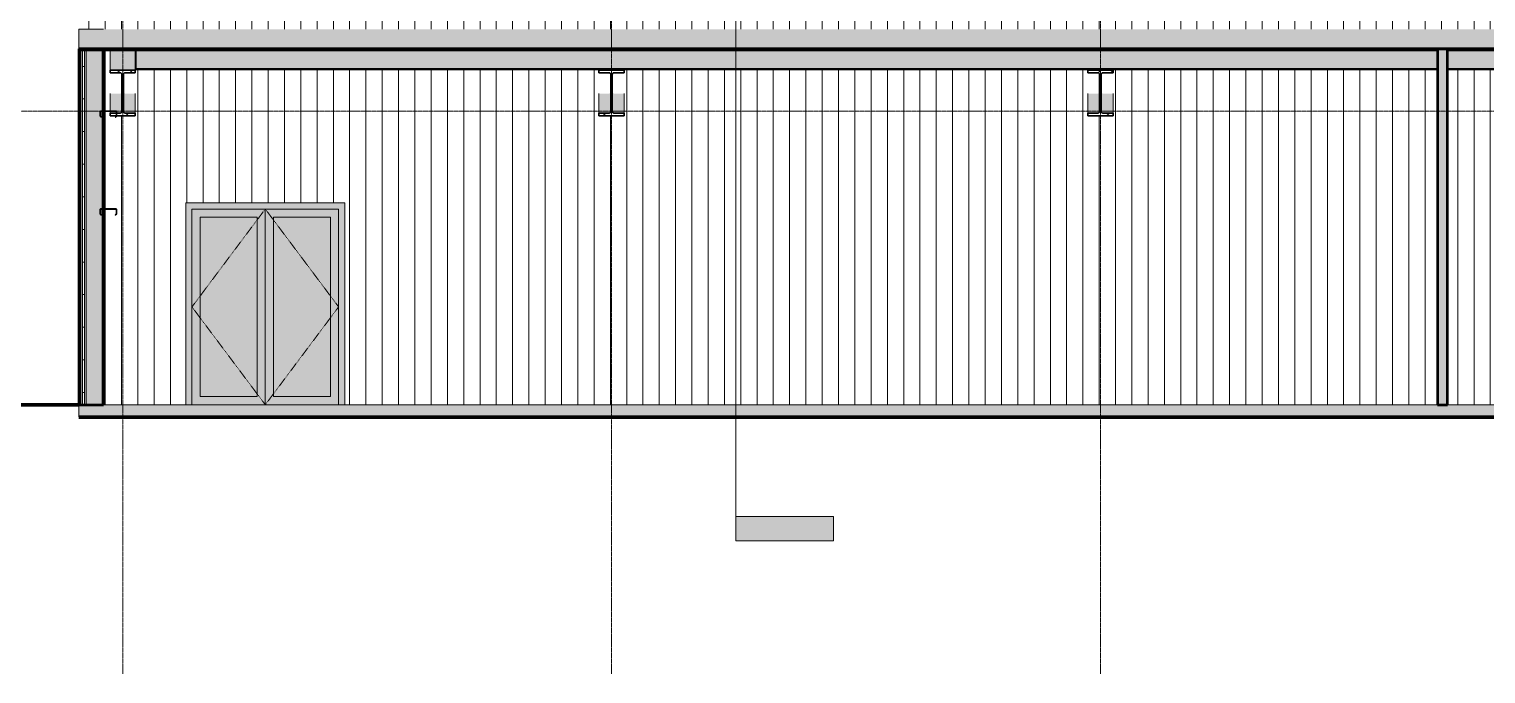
# Model space of a CAD drawing. Header units: inches. Extents: x -26493 to -10162, y -132 to 713.
# Drawn here: x -20660 to -19945, y -132 to 184 of the extents above; entities that cross this region are included whole.
import ezdxf

# ---------------------------------------------------------------- set-up
doc = ezdxf.new("R2010")
doc.units = ezdxf.units.IN
doc.header["$MEASUREMENT"] = 0
doc.linetypes.add('Dash 1_16_', pattern=[0.125, 0.0625, -0.0625])
doc.linetypes.add('Grid Line 1_2_', pattern=[0.875, 0.5, -0.125, 0.125, -0.125])
for name, color, linetype, lineweight in [('A-DOOR', 31, 'Continuous', 13), ('A-DOOR-FRAM', 31, 'Continuous', 9), ('A-DOOR-GLAZ', 31, 'Continuous', 9), ('A-FLOR-LEVL', 51, 'Continuous', 9), ('A-ROOF', 132, 'Continuous', 13), ('A-WALL', 113, 'Continuous', 13), ('A-WALL-PATT', 111, 'Continuous', 13), ('C-BLDG-PADS', 91, 'Continuous', 9), ('C-TOPO', 7, 'Continuous', 9), ('G-ANNO-SYMB', 111, 'Continuous', 9), ('I-WALL', 2, 'Continuous', 13), ('L-SITE-WALL', 31, 'Continuous', 13), ('S-BEAM', 12, 'Continuous', 9), ('S-GRID', 1, 'Continuous', 9)]:
    doc.layers.add(name, color=color, linetype=linetype, lineweight=lineweight)
pattern_1 = [(45, (22024.778, 102), (-12.67135, 12.67135), []), (45, (22024.778, 121.2), (-12.67135, 12.67135), [])]

# ---------------------------------------------------------------- blocks, each defined once
blk = doc.blocks.new('W-Wide Flange - W21X166-V91-Section 7')
at = {"layer": 'S-BEAM'}
h = blk.add_hatch(dxfattribs=at)
h.set_pattern_fill('FP_12', color=256, style=0, pattern_type=2)
h.set_pattern_definition(pattern_1)
h.paths.add_polyline_path([(21623.85, 141.68), (21636.25, 141.68), (21636.25, 143.04), (21631.12, 143.06), (21630.76, 143.24), (21630.52, 143.55), (21630.43, 143.93), (21630.45, 162.15), (21630.62, 162.5), (21630.93, 162.75), (21631.32, 162.84), (21636.25, 162.84), (21636.25, 164.2), (21623.85, 164.2), (21623.85, 162.84), (21628.99, 162.82), (21629.34, 162.65), (21629.59, 162.34), (21629.68, 161.95), (21629.66, 143.74), (21629.48, 143.38), (21629.17, 143.13), (21628.79, 143.04), (21623.85, 143.04)], flags=0)
for points in [[(21628.79, 143.04), (21628.79, 152.66), (21623.85, 152.66), (21623.85, 143.04)], [(21628.79, 143.04), (21629.17, 143.13), (21629.48, 143.38), (21629.66, 143.74), (21629.68, 143.93), (21629.64, 153.31), (21629.48, 153.01), (21629.34, 152.86), (21629.02, 152.69), (21628.79, 152.66), (21628.79, 143.06)], [(21631.32, 143.04), (21631.31, 152.66), (21630.93, 152.75), (21630.76, 152.86), (21630.62, 153.01), (21630.46, 153.31), (21630.43, 153.55), (21630.46, 143.71), (21630.62, 143.38), (21630.93, 143.13), (21631.12, 143.06)], [(21636.25, 143.04), (21636.25, 152.66), (21631.32, 152.66), (21631.32, 143.04)]]:
    blk.add_hatch(color=256, dxfattribs=at).paths.add_polyline_path(points, flags=0)
at = {"layer": 'S-BEAM', "lineweight": 30}
for p, q in [((21636.25, 164.2), (21623.85, 164.2)), ((21623.85, 164.2), (21623.85, 162.84)), ((21623.85, 162.84), (21628.79, 162.84)), ((21629.68, 161.95), (21629.68, 143.93)), ((21630.43, 143.93), (21630.43, 161.95)), ((21631.32, 162.84), (21636.25, 162.84)), ((21636.25, 162.84), (21636.25, 164.2)), ((21628.79, 143.04), (21623.85, 143.04)), ((21623.85, 143.04), (21623.85, 141.68)), ((21636.25, 143.04), (21631.32, 143.04)), ((21636.25, 141.68), (21636.25, 143.04)), ((21623.85, 141.68), (21636.25, 141.68))]:
    blk.add_line(p, q, dxfattribs=at)
at = {"layer": 'S-BEAM'}
for p, q in [((21623.85, 152.66), (21623.85, 143.04)), ((21636.25, 143.04), (21636.25, 152.66))]:
    blk.add_line(p, q, dxfattribs=at)
at = {"layer": 'S-BEAM', "lineweight": 30, "flags": 128}
for points in [[(21628.79, 162.84), (21628.99, 162.82), (21629.17, 162.75), (21629.34, 162.65), (21629.48, 162.5), (21629.59, 162.34), (21629.66, 162.15), (21629.68, 161.95)], [(21630.43, 161.95), (21630.45, 162.15), (21630.52, 162.34), (21630.62, 162.5), (21630.76, 162.65), (21630.93, 162.75), (21631.12, 162.82), (21631.32, 162.84)], [(21629.68, 143.93), (21629.66, 143.74), (21629.59, 143.55), (21629.48, 143.38), (21629.34, 143.24), (21629.17, 143.13), (21628.99, 143.06), (21628.79, 143.04)], [(21631.32, 143.04), (21631.12, 143.06), (21630.93, 143.13), (21630.76, 143.24), (21630.62, 143.38), (21630.52, 143.55), (21630.45, 143.74), (21630.43, 143.93)]]:
    blk.add_lwpolyline(points, dxfattribs=at)
blk = doc.blocks.new('W-Wide Flange - W21X166-V92-Section 7')
at = {"layer": 'S-BEAM'}
h = blk.add_hatch(dxfattribs=at)
h.set_pattern_fill('FP_12', color=256, style=0, pattern_type=2)
h.set_pattern_definition(pattern_1)
h.paths.add_polyline_path([(21383.85, 141.68), (21396.25, 141.68), (21396.25, 143.04), (21391.12, 143.06), (21390.76, 143.24), (21390.52, 143.55), (21390.43, 143.93), (21390.45, 162.15), (21390.62, 162.5), (21390.93, 162.75), (21391.32, 162.84), (21396.25, 162.84), (21396.25, 164.2), (21383.85, 164.2), (21383.85, 162.84), (21388.99, 162.82), (21389.34, 162.65), (21389.59, 162.34), (21389.68, 161.95), (21389.66, 143.74), (21389.48, 143.38), (21389.17, 143.13), (21388.79, 143.04), (21383.85, 143.04)], flags=0)
for points in [[(21396.25, 164.2), (21396.25, 164.24), (21392.63, 164.2)], [(21388.79, 143.04), (21388.79, 152.66), (21383.85, 152.66), (21383.85, 143.04), (21387.79, 143.04)], [(21388.79, 143.04), (21389.17, 143.13), (21389.48, 143.38), (21389.66, 143.74), (21389.68, 143.93), (21389.64, 153.31), (21389.48, 153.01), (21389.34, 152.86), (21389.02, 152.69), (21388.79, 152.66), (21388.79, 143.06)], [(21391.32, 143.04), (21391.31, 152.66), (21390.93, 152.75), (21390.76, 152.86), (21390.62, 153.01), (21390.46, 153.31), (21390.43, 153.55), (21390.46, 143.71), (21390.62, 143.38), (21390.93, 143.13), (21391.12, 143.06)], [(21391.32, 143.04), (21396.25, 143.06), (21396.25, 152.66), (21391.32, 152.66), (21391.32, 143.06)]]:
    blk.add_hatch(color=256, dxfattribs=at).paths.add_polyline_path(points, flags=0)
at = {"layer": 'S-BEAM', "lineweight": 30}
for p, q in [((21396.25, 164.2), (21383.85, 164.2)), ((21383.85, 164.2), (21383.85, 162.84)), ((21383.85, 162.84), (21388.79, 162.84)), ((21389.68, 161.95), (21389.68, 143.93)), ((21390.43, 143.93), (21390.43, 161.95)), ((21391.32, 162.84), (21396.25, 162.84)), ((21396.25, 162.84), (21396.25, 164.2)), ((21388.79, 143.04), (21383.85, 143.04)), ((21383.85, 143.04), (21383.85, 141.68)), ((21396.25, 143.04), (21391.32, 143.04)), ((21396.25, 141.68), (21396.25, 143.04)), ((21383.85, 141.68), (21396.25, 141.68))]:
    blk.add_line(p, q, dxfattribs=at)
at = {"layer": 'S-BEAM'}
for p, q in [((21383.85, 152.66), (21383.85, 143.04)), ((21396.25, 143.04), (21396.25, 152.66))]:
    blk.add_line(p, q, dxfattribs=at)
at = {"layer": 'S-BEAM', "lineweight": 30, "flags": 128}
for points in [[(21388.79, 162.84), (21388.99, 162.82), (21389.17, 162.75), (21389.34, 162.65), (21389.48, 162.5), (21389.59, 162.34), (21389.66, 162.15), (21389.68, 161.95)], [(21390.43, 161.95), (21390.45, 162.15), (21390.52, 162.34), (21390.62, 162.5), (21390.76, 162.65), (21390.93, 162.75), (21391.12, 162.82), (21391.32, 162.84)], [(21389.68, 143.93), (21389.66, 143.74), (21389.59, 143.55), (21389.48, 143.38), (21389.34, 143.24), (21389.17, 143.13), (21388.99, 143.06), (21388.79, 143.04)], [(21391.32, 143.04), (21391.12, 143.06), (21390.93, 143.13), (21390.76, 143.24), (21390.62, 143.38), (21390.52, 143.55), (21390.45, 143.74), (21390.43, 143.93)]]:
    blk.add_lwpolyline(points, dxfattribs=at)
blk = doc.blocks.new('W-Wide Flange - W21X166-V93-Section 7')
at = {"layer": 'S-BEAM'}
for points in [[(21156.25, 164.2), (21156.25, 173.82), (21143.85, 173.82), (21143.85, 164.2), (21155.39, 164.2)], [(21148.79, 143.04), (21149.17, 143.13), (21149.48, 143.38), (21149.66, 143.74), (21149.68, 143.93), (21149.64, 153.31), (21149.48, 153.01), (21149.34, 152.86), (21149.02, 152.69), (21148.79, 152.66), (21148.79, 143.06)], [(21151.32, 143.04), (21151.31, 152.66), (21150.93, 152.75), (21150.76, 152.86), (21150.62, 153.01), (21150.46, 153.31), (21150.43, 153.55), (21150.46, 143.71), (21150.62, 143.38), (21150.93, 143.13), (21151.12, 143.06)], [(21156.25, 143.04), (21156.25, 152.66), (21151.32, 152.66), (21151.32, 143.04), (21155.39, 143.04)]]:
    blk.add_hatch(color=256, dxfattribs=at).paths.add_polyline_path(points, flags=0)
h = blk.add_hatch(dxfattribs=at)
h.set_pattern_fill('FP_12', color=256, style=0, pattern_type=2)
h.set_pattern_definition(pattern_1)
h.paths.add_polyline_path([(21143.85, 141.68), (21156.25, 141.68), (21156.25, 143.04), (21151.12, 143.06), (21150.76, 143.24), (21150.52, 143.55), (21150.43, 143.93), (21150.45, 162.15), (21150.62, 162.5), (21150.93, 162.75), (21151.32, 162.84), (21156.25, 162.84), (21156.25, 164.2), (21143.85, 164.2), (21143.85, 162.84), (21148.99, 162.82), (21149.34, 162.65), (21149.59, 162.34), (21149.68, 161.95), (21149.66, 143.74), (21149.48, 143.38), (21149.17, 143.13), (21148.79, 143.04), (21143.85, 143.04)], flags=0)
h = blk.add_hatch(color=256, dxfattribs=at)
h.paths.add_polyline_path([(21147, 144), (21146.91, 143.95), (21146.87, 144.05), (21146.94, 144.02)], flags=0)
h.paths.add_polyline_path([(21143.85, 143.04), (21146.94, 143.04), (21147, 144), (21147.05, 143.87), (21147.05, 143.04), (21148.79, 143.07), (21148.79, 152.66), (21143.85, 152.66), (21143.85, 144.05), (21146.87, 144.05), (21146.87, 143.95), (21143.85, 143.95)], flags=0)
for p, q in [((21143.85, 164.2), (21143.85, 173.82)), ((21156.25, 164.2), (21156.25, 173.82)), ((21143.85, 152.66), (21143.85, 144.05)), ((21156.25, 143.04), (21156.25, 152.66)), ((21143.85, 143.95), (21143.85, 143.04))]:
    blk.add_line(p, q, dxfattribs=at)
at = {"layer": 'S-BEAM', "lineweight": 30}
for p, q in [((21156.25, 164.2), (21143.85, 164.2)), ((21143.85, 164.2), (21143.85, 162.84)), ((21143.85, 162.84), (21148.79, 162.84)), ((21149.68, 161.95), (21149.68, 143.93)), ((21150.43, 143.93), (21150.43, 161.95)), ((21151.32, 162.84), (21156.25, 162.84)), ((21156.25, 162.84), (21156.25, 164.2)), ((21148.79, 143.04), (21143.85, 143.04)), ((21143.85, 143.04), (21143.85, 141.68)), ((21156.25, 143.04), (21151.32, 143.04)), ((21156.25, 141.68), (21156.25, 143.04)), ((21143.85, 141.68), (21156.25, 141.68))]:
    blk.add_line(p, q, dxfattribs=at)
at = {"layer": 'S-BEAM', "lineweight": 30, "flags": 128}
for points in [[(21148.79, 162.84), (21148.99, 162.82), (21149.17, 162.75), (21149.34, 162.65), (21149.48, 162.5), (21149.59, 162.34), (21149.66, 162.15), (21149.68, 161.95)], [(21150.43, 161.95), (21150.45, 162.15), (21150.52, 162.34), (21150.62, 162.5), (21150.76, 162.65), (21150.93, 162.75), (21151.12, 162.82), (21151.32, 162.84)], [(21149.68, 143.93), (21149.66, 143.74), (21149.59, 143.55), (21149.48, 143.38), (21149.34, 143.24), (21149.17, 143.13), (21148.99, 143.06), (21148.79, 143.04)], [(21151.32, 143.04), (21151.12, 143.06), (21150.93, 143.13), (21150.76, 143.24), (21150.62, 143.38), (21150.52, 143.55), (21150.45, 143.74), (21150.43, 143.93)]]:
    blk.add_lwpolyline(points, dxfattribs=at)
blk = doc.blocks.new('Girt_C - 8_D-560231-Section 7')
at = {"layer": 'S-BEAM', "lineweight": 30}
for p, q in [((21139.05, 95.87), (21139.05, 93.5)), ((21139.05, 93.5), (21139.63, 93.02)), ((21139.16, 93.55), (21139.16, 95.87)), ((21139.7, 93.1), (21139.16, 93.55)), ((21146.87, 96.05), (21139.24, 96.05)), ((21139.24, 95.95), (21146.87, 95.95)), ((21139.63, 93.02), (21139.7, 93.1)), ((21146.94, 93.55), (21146.41, 93.1)), ((21146.41, 93.1), (21146.48, 93.02)), ((21146.48, 93.02), (21147.05, 93.5)), ((21146.94, 95.87), (21146.94, 93.55)), ((21147.05, 93.5), (21147.05, 95.87))]:
    blk.add_line(p, q, dxfattribs=at)
for centre, radius, start, end in [((21139.24, 95.87), 0.188, 90, 180), ((21139.24, 95.87), 0.0782, 90, 176.95764), ((21146.87, 95.87), 0.188, 0, 90), ((21146.87, 95.87), 0.0782, 2.12272, 90)]:
    blk.add_arc(centre, radius, start, end, dxfattribs=at)
blk = doc.blocks.new('Girt_C - 8_D-V96-Section 7')
at = {"layer": 'S-BEAM', "lineweight": 30}
for p, q in [((21139.05, 143.87), (21139.05, 141.5)), ((21139.16, 141.55), (21139.16, 143.87)), ((21146.87, 144.05), (21139.24, 144.05)), ((21139.24, 143.95), (21146.87, 143.95)), ((21146.94, 143.87), (21146.94, 141.55)), ((21147.05, 141.5), (21147.05, 143.87)), ((21139.05, 141.5), (21139.63, 141.02)), ((21139.7, 141.1), (21139.16, 141.55)), ((21139.63, 141.02), (21139.7, 141.1)), ((21146.94, 141.55), (21146.41, 141.1)), ((21146.41, 141.1), (21146.48, 141.02)), ((21146.48, 141.02), (21147.05, 141.5))]:
    blk.add_line(p, q, dxfattribs=at)
for centre, radius, start, end in [((21139.24, 143.87), 0.188, 90, 180), ((21139.24, 143.87), 0.0782, 90, 176.95764), ((21146.87, 143.87), 0.188, 0, 90), ((21146.87, 143.87), 0.0782, 2.12272, 90)]:
    blk.add_arc(centre, radius, start, end, dxfattribs=at)
blk = doc.blocks.new('Double-Glass 1 - 72_ x 96_-704381-Section 7')
at = {"layer": 'A-DOOR'}
h = blk.add_hatch(color=256, dxfattribs=at)
h.paths.add_polyline_path([(22337.95, 0), (22337.95, 96), (22265.95, 96), (22265.95, 0)], flags=0)
h.paths.add_polyline_path([(22305.95, 4), (22305.95, 92), (22333.95, 92), (22333.95, 4)], flags=0)
h.paths.add_polyline_path([(22269.95, 4), (22269.95, 92), (22297.95, 92), (22297.95, 4)], flags=0)
at = {"layer": 'A-DOOR-FRAM', "lineweight": 13}
blk.add_hatch(color=256, dxfattribs=at).paths.add_polyline_path([(22337.95, 0), (22340.95, 0), (22340.95, 99), (22262.95, 99), (22262.95, 0), (22265.95, 0), (22265.95, 96), (22337.95, 96), (22337.95, 95.17)], flags=0)
at = {"layer": 'A-DOOR-GLAZ', "lineweight": 13}
for points in [[(22269.95, 4), (22297.95, 4), (22297.95, 92), (22269.95, 92), (22269.95, 8.5)], [(22333.95, 4), (22333.95, 92), (22305.95, 92), (22305.95, 4)]]:
    blk.add_hatch(color=256, dxfattribs=at).paths.add_polyline_path(points, flags=0)
at = {"layer": 'A-DOOR', "linetype": 'Dash 1_16_', "lineweight": 9}
for p, q in [((22301.95, 96), (22265.95, 48)), ((22301.95, 96), (22337.95, 48)), ((22301.95, 0), (22265.95, 48)), ((22337.95, 48), (22301.95, 0))]:
    blk.add_line(p, q, dxfattribs=at)
at = {"layer": 'A-DOOR', "lineweight": 9}
for p, q in [((22301.95, 96), (22301.95, 0)), ((22269.95, 4), (22269.95, 92)), ((22269.95, 92), (22297.95, 92)), ((22297.95, 92), (22297.95, 4)), ((22305.95, 4), (22305.95, 92)), ((22305.95, 92), (22333.95, 92)), ((22333.95, 92), (22333.95, 4)), ((22297.95, 4), (22269.95, 4)), ((22333.95, 4), (22305.95, 4))]:
    blk.add_line(p, q, dxfattribs=at)
at = {"layer": 'A-DOOR-FRAM'}
for p, q in [((22340.95, 99), (22262.95, 99)), ((22262.95, 99), (22262.95, 0)), ((22265.95, 0), (22265.95, 96)), ((22265.95, 96), (22337.95, 96)), ((22337.95, 96), (22337.95, 0)), ((22340.95, 0), (22340.95, 99))]:
    blk.add_line(p, q, dxfattribs=at)
blk = doc.blocks.new('Girt_Z - 10_D-689627-Section 7')
at = {"layer": 'S-BEAM'}
h = blk.add_hatch(color=256, dxfattribs=at)
h.paths.add_polyline_path([(21156.75, 164.87), (21795.55, 164.87), (21795.55, 174.13), (21156.75, 174.13), (21156.75, 170.18)], flags=0)
h.paths.add_polyline_path([(22375.48, 164.87), (22751.35, 164.87), (22751.35, 174.13), (21800.55, 174.13), (21800.55, 164.87), (22356.11, 164.87)], flags=0)
h = blk.add_hatch(color=256, dxfattribs=at)
h.paths.add_polyline_path([(21156.75, 164.79), (21795.55, 164.79), (21795.55, 164.87), (21156.75, 164.87)], flags=0)
h.paths.add_polyline_path([(21833.22, 164.79), (22751.35, 164.79), (22751.35, 164.87), (21800.55, 164.87), (21800.55, 164.79)], flags=0)
h = blk.add_hatch(color=256, dxfattribs=at)
h.paths.add_polyline_path([(21156.75, 164.24), (21795.55, 164.24), (21795.55, 164.79), (21156.75, 164.79)], flags=0)
h.paths.add_polyline_path([(21800.55, 164.24), (22751.35, 164.24), (22751.35, 164.79), (21800.55, 164.79)], flags=0)
for p, q in [((21156.75, 164.87), (21156.75, 174.13)), ((21156.75, 164.79), (21156.75, 164.87)), ((21156.75, 164.87), (21795.55, 164.87)), ((21156.75, 164.24), (21156.75, 164.79)), ((21156.75, 164.79), (21795.55, 164.79)), ((21800.55, 164.87), (22751.35, 164.87)), ((21800.55, 164.79), (22751.35, 164.79)), ((21156.75, 164.24), (21795.55, 164.24)), ((21800.55, 164.24), (22751.35, 164.24))]:
    blk.add_line(p, q, dxfattribs=at)
blk = doc.blocks.new('Section - 3_32_ x 3_8_-18514-Section 7')
at = {"layer": 'G-ANNO-SYMB'}
blk.add_hatch(color=256, dxfattribs=at).paths.add_polyline_path([(22602.59, -54.82), (22650.59, -54.82), (22650.59, -66.82), (22602.59, -66.82)], flags=0)
for p, q in [((22602.59, -54.82), (22602.59, -66.82)), ((22650.59, -54.82), (22602.59, -54.82)), ((22650.59, -66.82), (22650.59, -54.82)), ((22602.59, -66.82), (22650.59, -66.82))]:
    blk.add_line(p, q, dxfattribs=at)

msp = doc.modelspace()

# ---------------------------------------------------------------- hatches: boundary and pattern name
at = {"layer": 'A-ROOF'}
h = msp.add_hatch(color=256, dxfattribs=at)
h.paths.add_polyline_path([(-19003.83, 174.61), (-19003.83, 184.24), (-19416.58, 184.22), (-19416.58, 174.61), (-19011.14, 174.61)], flags=0)
h.paths.add_polyline_path([(-20260.27, 174.61), (-19428.71, 174.61), (-19428.71, 184.22), (-20635.71, 184.24), (-20635.71, 174.61), (-20269.95, 174.61)], flags=0)
msp.add_hatch(color=256, dxfattribs=at).paths.add_polyline_path([(-19650.23, 174.13), (-18997.77, 174.13), (-18997.77, 174.61), (-20635.71, 174.61), (-20635.71, 174.13), (-19659.91, 174.13)], flags=0)
at = {"layer": 'A-WALL-PATT', "lineweight": 9}
h = msp.add_hatch(dxfattribs=at)
h.set_pattern_fill('FP_16', color=256, style=0, pattern_type=2)
h.set_pattern_definition([(90, (22305.219, 0), (-8, 5e-16), [])])
h.paths.add_polyline_path([(-20617.39, 96.05), (-20617.26, 96), (-20617.35, 95.95)], flags=0)
h.paths.add_polyline_path([(-20623.58, 0), (-20583.21, 0), (-20583.21, 99), (-20505.21, 99), (-20505.21, 0), (-19968.71, 0), (-19968.71, 164.24), (-20128.01, 164.2), (-20128.01, 162.84), (-20133.14, 162.82), (-20133.5, 162.65), (-20133.74, 162.34), (-20133.83, 161.95), (-20133.8, 153.31), (-20133.71, 153.1), (-20133.57, 152.92), (-20133.18, 152.69), (-20132.94, 152.66), (-20128.01, 152.66), (-20128.01, 141.68), (-20140.41, 141.68), (-20140.41, 152.66), (-20135.23, 152.69), (-20135.02, 152.78), (-20134.84, 152.92), (-20134.61, 153.31), (-20134.58, 153.55), (-20134.6, 162.15), (-20134.77, 162.5), (-20135.08, 162.75), (-20135.47, 162.84), (-20140.41, 162.84), (-20140.41, 164.24), (-20368.01, 164.2), (-20368.01, 162.84), (-20373.14, 162.82), (-20373.5, 162.65), (-20373.74, 162.34), (-20373.83, 161.95), (-20373.8, 153.31), (-20373.71, 153.1), (-20373.57, 152.92), (-20373.18, 152.69), (-20372.94, 152.66), (-20368.01, 152.66), (-20368.01, 141.68), (-20380.41, 141.68), (-20380.41, 152.66), (-20375.23, 152.69), (-20375.02, 152.78), (-20374.84, 152.92), (-20374.61, 153.31), (-20374.58, 153.55), (-20374.6, 162.15), (-20374.77, 162.5), (-20375.08, 162.75), (-20375.47, 162.84), (-20380.41, 162.84), (-20380.41, 164.24), (-20607.51, 164.24), (-20607.51, 174.13), (-20623.58, 174.13), (-20623.58, 144.05), (-20620.41, 144.05), (-20620.41, 152.66), (-20615.23, 152.69), (-20615.02, 152.78), (-20614.84, 152.92), (-20614.61, 153.31), (-20614.58, 153.55), (-20614.6, 162.15), (-20614.77, 162.5), (-20615.08, 162.75), (-20615.47, 162.84), (-20620.41, 162.84), (-20620.41, 173.82), (-20608.01, 173.81), (-20608.01, 162.84), (-20613.14, 162.82), (-20613.5, 162.65), (-20613.74, 162.34), (-20613.83, 161.95), (-20613.8, 153.31), (-20613.71, 153.1), (-20613.57, 152.92), (-20613.18, 152.69), (-20612.94, 152.66), (-20608.01, 152.66), (-20608.01, 141.68), (-20617.21, 141.68), (-20617.21, 141.5), (-20617.78, 141.02), (-20617.85, 141.1), (-20617.31, 141.55), (-20617.31, 141.68), (-20620.41, 141.68), (-20620.41, 143.95), (-20623.58, 143.95), (-20623.58, 96.05), (-20617.39, 96.05), (-20617.39, 95.95), (-20623.58, 95.95), (-20623.58, 20.17)], flags=0)
h.paths.add_polyline_path([(-19501.31, 0), (-19501.31, 99), (-19423.31, 99), (-19423.31, 0), (-19394.8, 0), (-19394.8, 164.24), (-19408.01, 164.2), (-19408.01, 162.84), (-19413.14, 162.82), (-19413.5, 162.65), (-19413.74, 162.34), (-19413.83, 161.95), (-19413.8, 153.31), (-19413.71, 153.1), (-19413.57, 152.92), (-19413.18, 152.69), (-19412.94, 152.66), (-19408.01, 152.66), (-19408.01, 141.68), (-19420.41, 141.68), (-19420.41, 152.66), (-19415.23, 152.69), (-19415.02, 152.78), (-19414.84, 152.92), (-19414.61, 153.31), (-19414.58, 153.55), (-19414.6, 162.15), (-19414.77, 162.5), (-19415.08, 162.75), (-19415.47, 162.84), (-19420.41, 162.84), (-19420.41, 164.24), (-19648.01, 164.2), (-19648.01, 162.84), (-19653.14, 162.82), (-19653.5, 162.65), (-19653.74, 162.34), (-19653.83, 161.95), (-19653.8, 153.31), (-19653.71, 153.1), (-19653.57, 152.92), (-19653.18, 152.69), (-19652.94, 152.66), (-19648.01, 152.66), (-19648.01, 141.68), (-19660.41, 141.68), (-19660.41, 152.66), (-19655.23, 152.69), (-19655.02, 152.78), (-19654.84, 152.92), (-19654.61, 153.31), (-19654.58, 153.55), (-19654.6, 162.15), (-19654.77, 162.5), (-19655.08, 162.75), (-19655.47, 162.84), (-19660.41, 162.84), (-19660.41, 164.24), (-19888.01, 164.2), (-19888.01, 162.84), (-19893.14, 162.82), (-19893.5, 162.65), (-19893.74, 162.34), (-19893.83, 161.95), (-19893.8, 153.31), (-19893.71, 153.1), (-19893.57, 152.92), (-19893.18, 152.69), (-19892.94, 152.66), (-19888.01, 152.66), (-19888.01, 141.68), (-19900.41, 141.68), (-19900.41, 152.66), (-19895.23, 152.69), (-19895.02, 152.78), (-19894.84, 152.92), (-19894.61, 153.31), (-19894.58, 153.55), (-19894.6, 162.15), (-19894.77, 162.5), (-19895.08, 162.75), (-19895.47, 162.84), (-19900.41, 162.84), (-19900.41, 164.24), (-19963.71, 164.24), (-19963.71, 0), (-19504.98, 0)], flags=0)
h.paths.add_polyline_path([(-20617.78, 93.02), (-20617.85, 93.1), (-20617.31, 93.55), (-20617.26, 96), (-20617.21, 95.87), (-20617.21, 93.5), (-20617.31, 93.41)], flags=0)
h.paths.add_polyline_path([(-20056.92, 184.22), (-19428.71, 184.22), (-19428.71, 192.64), (-19462.44, 192.66), (-19465.13, 192.96), (-19467.49, 193.62), (-19469.71, 194.65), (-19471.95, 196.26), (-19473.73, 198.05), (-19475.2, 200.14), (-19476.3, 202.51), (-19476.98, 205.04), (-19477.2, 207.68), (-19476.97, 210.28), (-19476.3, 212.77), (-19475.2, 215.14), (-19473.7, 217.28), (-19471.85, 219.13), (-19469.71, 220.63), (-19467.15, 221.79), (-19464.48, 222.44), (-19461.96, 222.64), (-19428.71, 222.64), (-19428.71, 240), (-19416.58, 240), (-19416.58, 222.64), (-19395.59, 222.64), (-19395.59, 338.06), (-20470.54, 382.85), (-20470.54, 240), (-20634.39, 240), (-20634.39, 184.26), (-20066.61, 184.22)], flags=0)
h.paths.add_polyline_path([(-19404.25, 184.22), (-19394.8, 184.22), (-19394.8, 192), (-19395.96, 192), (-19395.96, 192.64), (-19416.58, 192.64), (-19416.58, 184.22), (-19406.4, 184.22)], flags=0)
h.paths.add_polyline_path([(-19395.59, 192.06), (-19395.61, 192.64), (-19395.89, 192.64), (-19395.89, 192.06)], flags=0)
h = msp.add_hatch(dxfattribs=at)
h.set_pattern_fill('FP_13', color=256, style=0, pattern_type=2)
h.set_pattern_definition([(0, (22024.778, 102), (0, 16), []), (90, (22024.778, 102), (-16, 1e-15), [])])
h.paths.add_polyline_path([(-20633.96, 0), (-20632.96, 0), (-20632.96, 174.13), (-20633.96, 174.13), (-20633.96, 1.42)], flags=0)
at = {"layer": 'C-BLDG-PADS'}
h = msp.add_hatch(dxfattribs=at)
h.set_pattern_fill('FP_14', color=256, style=0, pattern_type=2)
h.set_pattern_definition([(50, (22024.778, 102), (36.723345, -3.213014), [3.84, -42.24]), (355, (22024.778, 102), (-7.104428, 38.512744), [3.072, -33.792]), (100.451, (22027.838, 101.732), (29.62024, 35.299556), [3.263, -35.898]), (46.184, (22024.78, 112.24), (54.6425, -8.47523), [5.76, -63.36]), (96.636, (22029.33, 111.534), (47.85396, 49.87521), [4.895, -53.848]), (351.184, (22024.78, 112.24), (47.85529, 49.87485), [4.608, -50.688]), (21, (22029.898, 109.68), (30.561262, -20.613996), [3.84, -42.24]), (326, (22029.898, 109.68), (12.457676, 37.1283), [3.072, -33.792]), (71.451, (22032.445, 107.962), (43.02001, 16.51351), [3.263, -35.898]), (37.5, (22024.778, 102), (0.6227993, 17.0442797), [1.69, -31.693, 1.69, -32.614, -33.92]), (37.5, (22024.778, 102), (0.6227993, 17.0442797), [-67.686, 1.69, -32.23]), (7.5, (22024.778, 102), (13.4694035, 20.193871), [1.69, -17.869, 1.69, -30.925, -12.928]), (7.5, (22024.778, 102), (13.4694035, 20.193871), [-52.173, 1.69, -11.238]), (327.5, (22013.36, 102), (27.3316772, -1.155216), [1.69, -11.11, 1.69, -38.246, -52.992]), (327.5, (22013.36, 102), (27.3316772, -1.155216), [-52.736, 1.69, -51.302]), (317.5, (22008.24, 102), (29.85903, 5.12498), [1.69, -14.95, 1.69, -24.832, -37.632]), (317.5, (22008.24, 102), (29.85903, 5.12498), [-43.162, 1.69, -35.942])])
h.paths.add_polyline_path([(-19040.19, -6), (-18992.67, -6), (-18992.67, 0), (-20635.71, 0), (-20635.71, -6), (-19195.12, -6)], flags=0)
at = {"layer": 'I-WALL'}
msp.add_hatch(color=256, dxfattribs=at).paths.add_polyline_path([(-19968.71, 0), (-19963.71, 0), (-19963.71, 174.13), (-19968.71, 174.13), (-19968.71, 95.17)], flags=0)
at = {"layer": 'L-SITE-WALL'}
for points in [[(-20634.71, 0), (-20634.71, 174.13), (-20635.71, 174.13), (-20635.71, 0)], [(-20633.96, 0), (-20633.96, 174.13), (-20634.71, 174.13), (-20634.71, 0)], [(-20632.21, 0), (-20632.21, 174.13), (-20632.96, 174.13), (-20632.96, 0)], [(-20628.23, 0), (-20624.21, 0), (-20624.21, 174.13), (-20632.21, 174.13), (-20632.21, 0)], [(-20623.58, 0), (-20623.58, 174.13), (-20624.21, 174.13), (-20624.21, 0)]]:
    msp.add_hatch(color=256, dxfattribs=at).paths.add_polyline_path(points, flags=0)

# ---------------------------------------------------------------- linework, layer by layer
at = {"layer": 'A-FLOR-LEVL', "linetype": 'Grid Line 1_2_'}
for p, q in [((-21338.16, 144), (-18601.39, 144)), ((-21338.16, 0), (-18601.39, 0))]:
    msp.add_line(p, q, dxfattribs=at)
at = {"layer": 'A-ROOF'}
for q in [(-20623.57, 184.24), (-20635.71, 174.61)]:
    msp.add_line((-20635.71, 184.24), q, dxfattribs=at)
at = {"layer": 'A-ROOF', "lineweight": 50}
for p, q in [((-19428.71, 174.61), (-20635.71, 174.61)), ((-20635.71, 174.61), (-20635.71, 174.13)), ((-20635.71, 174.13), (-19968.71, 174.13)), ((-19963.71, 174.13), (-18997.77, 174.13))]:
    msp.add_line(p, q, dxfattribs=at)
at = {"layer": 'A-WALL'}
for p, q in [((-20634.71, 174.13), (-20634.71, 0)), ((-20633.96, 174.13), (-20633.96, 0)), ((-20632.96, 174.13), (-20632.96, 0)), ((-20632.21, 174.13), (-20632.21, 0)), ((-20624.21, 174.13), (-20624.21, 0)), ((-19963.71, 174.13), (-19968.71, 174.13))]:
    msp.add_line(p, q, dxfattribs=at)
at = {"layer": 'C-BLDG-PADS', "lineweight": 13}
for p, q in [((-19003.83, 0), (-20635.71, 0)), ((-20635.71, 0), (-20635.71, -6)), ((-20635.71, -6), (-18992.67, -6))]:
    msp.add_line(p, q, dxfattribs=at)
at = {"layer": 'C-TOPO', "lineweight": 70}
for p, q in [((-20635.71, 0), (-20752.46, 0)), ((-20635.71, -6.01), (-20634.84, -6.01)), ((-20634.84, -6.01), (-20076.91, -6.01)), ((-20076.91, -6.01), (-19046.49, -6.01))]:
    msp.add_line(p, q, dxfattribs=at)
at = {"layer": 'C-TOPO'}
for p, q in [((-20752.46, 0), (-20635.71, 0)), ((-20634.84, -6.01), (-20635.7, -6.01)), ((-20634.84, -6.01), (-20076.91, -6.01)), ((-19046.49, -6.01), (-20076.91, -6.01))]:
    msp.add_line(p, q, dxfattribs=at)
at = {"layer": 'G-ANNO-SYMB'}
msp.add_line((-20313.16, 545.16), (-20313.16, -54.82), dxfattribs=at)
at = {"layer": 'I-WALL', "lineweight": 50}
for p, q in [((-19968.71, 174.13), (-19968.71, 0)), ((-19963.71, 0), (-19963.71, 174.13)), ((-19968.71, 0), (-19963.71, 0))]:
    msp.add_line(p, q, dxfattribs=at)
at = {"layer": 'L-SITE-WALL', "lineweight": 50}
for p, q in [((-20635.71, 174.13), (-20635.71, 174.13)), ((-20635.71, 174.13), (-20635.71, 0)), ((-20623.58, 0), (-20623.58, 174.13)), ((-20635.71, 0), (-20623.58, 0))]:
    msp.add_line(p, q, dxfattribs=at)
at = {"layer": 'S-GRID', "linetype": 'Grid Line 1_2_'}
for p, q in [((-20614.21, -132), (-20614.21, 648.66)), ((-20374.21, -132), (-20374.21, 648.66)), ((-20134.21, -132), (-20134.21, 648.66))]:
    msp.add_line(p, q, dxfattribs=at)

# ---------------------------------------------------------------- block references
at = {"layer": 'A-DOOR'}
msp.add_blockref('Double-Glass 1 - 72_ x 96_-704381-Section 7', (-42846.15, 0), dxfattribs=at)
at = {"layer": 'G-ANNO-SYMB', "extrusion": (0, 0, -1)}
msp.add_blockref('Section - 3_32_ x 3_8_-18514-Section 7', (-2337.42, 0), dxfattribs=at)
at = {"layer": 'S-BEAM'}
for name in ['W-Wide Flange - W21X166-V93-Section 7', 'Girt_Z - 10_D-689627-Section 7', 'W-Wide Flange - W21X166-V92-Section 7', 'W-Wide Flange - W21X166-V91-Section 7', 'Girt_C - 8_D-V96-Section 7', 'Girt_C - 8_D-560231-Section 7']:
    msp.add_blockref(name, (-41764.26, 0), dxfattribs=at)

doc.saveas('drawing.dxf')
